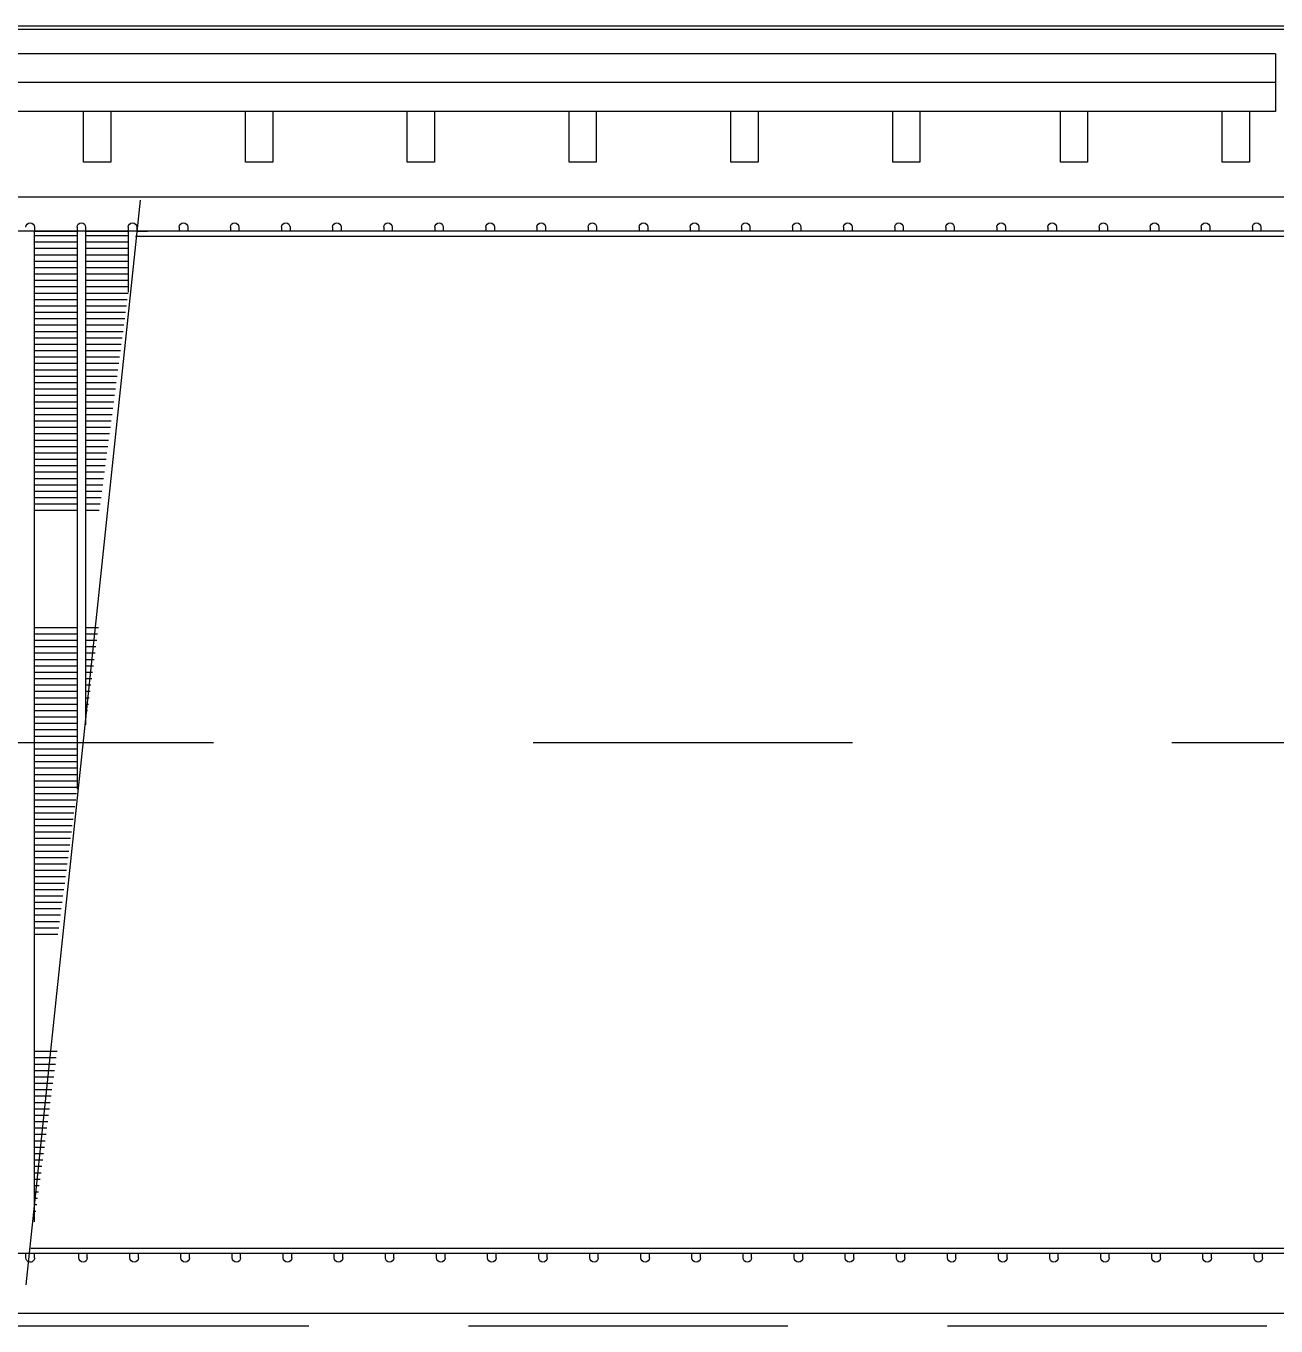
# Model space of a CAD drawing. Extents: x -446 to 204872, y -474580 to 19085.
# Drawn here: x 9047 to 9387.8, y 11696.2 to 12050.6 of the extents above; entities that cross this region are included whole.
import ezdxf

# ---------------------------------------------------------------- set-up
doc = ezdxf.new("R2010")
doc.units = 0
doc.header["$LTSCALE"] = 750
doc.header["$MEASUREMENT"] = 0
doc.linetypes.add('CENTER', pattern=[2, 1.25, -0.25, 0.25, -0.25])
doc.linetypes.add('DASHED2', pattern=[0.375, 0.25, -0.125])
doc.layers.get('0').update_dxf_attribs({"linetype": 'CONTINUOUS'})
for name, color, linetype in [('1CEN', 1, 'CENTER'), ('2SEC', 2, 'CONTINUOUS'), ('3SEC', 3, 'CONTINUOUS'), ('8HAT', 8, 'CONTINUOUS'), ('구름', 1, 'CONTINUOUS')]:
    doc.layers.add(name, color=color, linetype=linetype)

# ---------------------------------------------------------------- blocks, each defined once
blk = doc.blocks.new('A$C55EA614B')
at = {"color": 8}
for p, q in [((587.08, 1472.1), (1553.5, 1472.1)), ((587.08, 1472.1), (587.08, 1438.1)), ((587.08, 1438.1), (1553.5, 1438.1)), ((1320.54, 749.58), (1253.49, 1386.14)), ((1255.65, 1370.36), (1255.65, 1367.86)), ((1320.65, 765.36), (1320.65, 767.86)), ((2215.85, 732.87), (365.85, 732.87))]:
    blk.add_line(p, q, dxfattribs=at)
for points in [[(602.37, 1438.1), (602.37, 1408.36), (618.37, 1408.36), (618.37, 1438.1)], [(697.37, 1438.1), (697.37, 1408.36), (713.37, 1408.36), (713.37, 1438.1)], [(795.81, 1438.1), (795.81, 1408.36), (811.81, 1408.36), (811.81, 1438.1)], [(890.81, 1438.1), (890.81, 1408.36), (906.81, 1408.36), (906.81, 1438.1)], [(985.81, 1438.1), (985.81, 1408.36), (1001.81, 1408.36), (1001.81, 1438.1)], [(1080.81, 1438.1), (1080.81, 1408.36), (1096.81, 1408.36), (1096.81, 1438.1)], [(1175.81, 1438.1), (1175.81, 1408.36), (1191.81, 1408.36), (1191.81, 1438.1)], [(1270.81, 1438.1), (1270.81, 1408.36), (1286.81, 1408.36), (1286.81, 1438.1)]]:
    blk.add_lwpolyline(points, dxfattribs=at)
at = {"layer": '1CEN', "color": 8}
for p, q in [((587.08, 1455.1), (1575.49, 1455.1)), ((2147.98, 1067.86), (229.32, 1067.86))]:
    blk.add_line(p, q, dxfattribs=at)
at = {"layer": '2SEC', "color": 8}
for p, q in [((550, 1488.34), (1541.39, 1488.34)), ((552, 1486.34), (1539.39, 1486.34))]:
    blk.add_line(p, q, dxfattribs=at)
at = {"layer": '3SEC', "color": 8}
for p, q in [((465.65, 1367.86), (1255.91, 1367.86)), ((595.65, 1370.36), (595.65, 1367.86)), ((595.65, 1370.36), (595.65, 1367.86)), ((600.65, 1370.36), (600.65, 1367.86)), ((600.65, 1370.36), (600.65, 1367.86)), ((625.65, 1370.36), (625.65, 1367.86)), ((630.65, 1370.36), (630.65, 1367.86)), ((655.65, 1370.36), (655.65, 1367.86)), ((660.65, 1370.36), (660.65, 1367.86)), ((685.65, 1370.36), (685.65, 1367.86)), ((685.65, 1370.36), (685.65, 1367.86)), ((690.65, 1370.36), (690.65, 1367.86)), ((690.65, 1370.36), (690.65, 1367.86)), ((715.65, 1370.36), (715.65, 1367.86)), ((720.65, 1370.36), (720.65, 1367.86)), ((745.65, 1370.36), (745.65, 1367.86)), ((750.65, 1370.36), (750.65, 1367.86)), ((775.65, 1370.36), (775.65, 1367.86)), ((775.65, 1370.36), (775.65, 1367.86)), ((780.65, 1370.36), (780.65, 1367.86)), ((780.65, 1370.36), (780.65, 1367.86)), ((805.65, 1370.36), (805.65, 1367.86)), ((810.65, 1370.36), (810.65, 1367.86)), ((835.65, 1370.36), (835.65, 1367.86)), ((840.65, 1370.36), (840.65, 1367.86)), ((865.65, 1370.36), (865.65, 1367.86)), ((870.65, 1370.36), (870.65, 1367.86)), ((895.65, 1370.36), (895.65, 1367.86)), ((900.65, 1370.36), (900.65, 1367.86)), ((925.65, 1370.36), (925.65, 1367.86)), ((930.65, 1370.36), (930.65, 1367.86)), ((955.65, 1370.36), (955.65, 1367.86)), ((960.65, 1370.36), (960.65, 1367.86)), ((985.65, 1370.36), (985.65, 1367.86)), ((990.65, 1370.36), (990.65, 1367.86)), ((1015.65, 1370.36), (1015.65, 1367.86)), ((1020.65, 1370.36), (1020.65, 1367.86)), ((1045.65, 1370.36), (1045.65, 1367.86)), ((1050.65, 1370.36), (1050.65, 1367.86)), ((1075.65, 1370.36), (1075.65, 1367.86)), ((1080.65, 1370.36), (1080.65, 1367.86)), ((1105.65, 1370.36), (1105.65, 1367.86)), ((1110.65, 1370.36), (1110.65, 1367.86)), ((1135.65, 1370.36), (1135.65, 1367.86)), ((1140.65, 1370.36), (1140.65, 1367.86)), ((1165.65, 1370.36), (1165.65, 1367.86)), ((1170.65, 1370.36), (1170.65, 1367.86)), ((1195.65, 1370.36), (1195.65, 1367.86)), ((1200.65, 1370.36), (1200.65, 1367.86)), ((1225.65, 1370.36), (1225.65, 1367.86)), ((1230.65, 1370.36), (1230.65, 1367.86)), ((1255.91, 1367.86), (1515.65, 1367.86)), ((1260.65, 1370.36), (1260.65, 1367.86)), ((1260.65, 1367.86), (1260.65, 1332.1)), ((1285.65, 1370.36), (1285.65, 1367.86)), ((1285.65, 1367.86), (1285.65, 1078.2)), ((1290.65, 1370.36), (1290.65, 1367.86)), ((1290.65, 1367.86), (1290.65, 1040.42)), ((1315.65, 1370.36), (1315.65, 1367.86)), ((1315.65, 786.53), (1315.65, 1367.86)), ((465.65, 1364.86), (1256.31, 1364.86)), ((465.65, 770.86), (1317.72, 770.86)), ((464.65, 767.86), (1318.12, 767.86)), ((594.65, 765.36), (594.65, 767.86)), ((594.65, 765.36), (594.65, 767.86)), ((599.65, 765.36), (599.65, 767.86)), ((599.65, 765.36), (599.65, 767.86)), ((624.65, 765.36), (624.65, 767.86)), ((624.65, 765.36), (624.65, 767.86)), ((629.65, 765.36), (629.65, 767.86)), ((629.65, 765.36), (629.65, 767.86)), ((654.65, 765.36), (654.65, 767.86)), ((659.65, 765.36), (659.65, 767.86)), ((684.65, 765.36), (684.65, 767.86)), ((689.65, 765.36), (689.65, 767.86)), ((714.65, 765.36), (714.65, 767.86)), ((719.65, 765.36), (719.65, 767.86)), ((744.65, 765.36), (744.65, 767.86)), ((749.65, 765.36), (749.65, 767.86)), ((774.65, 765.36), (774.65, 767.86)), ((774.65, 765.36), (774.65, 767.86)), ((779.65, 765.36), (779.65, 767.86)), ((779.65, 765.36), (779.65, 767.86)), ((804.65, 765.36), (804.65, 767.86)), ((809.65, 765.36), (809.65, 767.86)), ((834.65, 765.36), (834.65, 767.86)), ((839.65, 765.36), (839.65, 767.86)), ((864.65, 765.36), (864.65, 767.86)), ((869.65, 765.36), (869.65, 767.86)), ((894.65, 765.36), (894.65, 767.86)), ((899.65, 765.36), (899.65, 767.86)), ((924.65, 765.36), (924.65, 767.86)), ((929.65, 765.36), (929.65, 767.86)), ((954.65, 765.36), (954.65, 767.86)), ((959.65, 765.36), (959.65, 767.86)), ((984.65, 765.36), (984.65, 767.86)), ((989.65, 765.36), (989.65, 767.86)), ((1014.65, 765.36), (1014.65, 767.86)), ((1019.65, 765.36), (1019.65, 767.86)), ((1044.65, 765.36), (1044.65, 767.86)), ((1049.65, 765.36), (1049.65, 767.86)), ((1074.65, 765.36), (1074.65, 767.86)), ((1079.65, 765.36), (1079.65, 767.86)), ((1104.65, 765.36), (1104.65, 767.86)), ((1109.65, 765.36), (1109.65, 767.86)), ((1134.65, 765.36), (1134.65, 767.86)), ((1139.65, 765.36), (1139.65, 767.86)), ((1164.65, 765.36), (1164.65, 767.86)), ((1169.65, 765.36), (1169.65, 767.86)), ((1194.65, 765.36), (1194.65, 767.86)), ((1199.65, 765.36), (1199.65, 767.86)), ((1224.65, 765.36), (1224.65, 767.86)), ((1229.65, 765.36), (1229.65, 767.86)), ((1254.65, 765.36), (1254.65, 767.86)), ((1259.65, 765.36), (1259.65, 767.86)), ((1284.65, 765.36), (1284.65, 767.86)), ((1289.65, 765.36), (1289.65, 767.86)), ((1315.65, 765.36), (1315.65, 767.86)), ((1318.12, 767.86), (1515.65, 767.86))]:
    blk.add_line(p, q, dxfattribs=at)
for centre, start, end in [((598.15, 1370.36), 0, 180), ((598.15, 1370.36), 0, 180), ((628.15, 1370.36), 0, 180), ((658.15, 1370.36), 0, 180), ((688.15, 1370.36), 0, 180), ((688.15, 1370.36), 0, 180), ((718.15, 1370.36), 0, 180), ((748.15, 1370.36), 0, 180), ((778.15, 1370.36), 0, 180), ((778.15, 1370.36), 0, 180), ((808.15, 1370.36), 0, 180), ((838.15, 1370.36), 0, 180), ((868.15, 1370.36), 0, 180), ((898.15, 1370.36), 0, 180), ((928.15, 1370.36), 0, 180), ((958.15, 1370.36), 0, 180), ((988.15, 1370.36), 0, 180), ((1018.15, 1370.36), 0, 180), ((1048.15, 1370.36), 0, 180), ((1078.15, 1370.36), 0, 180), ((1108.15, 1370.36), 0, 180), ((1138.15, 1370.36), 0, 180), ((1168.15, 1370.36), 0, 180), ((1198.15, 1370.36), 0, 180), ((1228.15, 1370.36), 0, 180), ((1258.15, 1370.36), 0, 180), ((1288.15, 1370.36), 0, 180), ((1318.15, 1370.36), 0, 180), ((597.15, 765.36), 180, 0), ((597.15, 765.36), 180, 0), ((627.15, 765.36), 180, 0), ((627.15, 765.36), 180, 0), ((657.15, 765.36), 180, 0), ((687.15, 765.36), 180, 0), ((717.15, 765.36), 180, 0), ((747.15, 765.36), 180, 0), ((777.15, 765.36), 180, 0), ((777.15, 765.36), 180, 0), ((807.15, 765.36), 180, 0), ((837.15, 765.36), 180, 0), ((867.15, 765.36), 180, 0), ((897.15, 765.36), 180, 0), ((927.15, 765.36), 180, 0), ((957.15, 765.36), 180, 0), ((987.15, 765.36), 180, 0), ((1017.15, 765.36), 180, 0), ((1047.15, 765.36), 180, 0), ((1077.15, 765.36), 180, 0), ((1107.15, 765.36), 180, 0), ((1137.15, 765.36), 180, 0), ((1167.15, 765.36), 180, 0), ((1197.15, 765.36), 180, 0), ((1227.15, 765.36), 180, 0), ((1257.15, 765.36), 180, 0), ((1287.15, 765.36), 180, 0), ((1318.15, 765.36), 180, 284.41036), ((1318.15, 765.36), 284.41036, 0)]:
    blk.add_arc(centre, 2.5, start, end, dxfattribs=at)
at = {"layer": '8HAT', "color": 8}
for p, q in [((550, 1387.86), (1583.15, 1387.86)), ((1255.65, 1367.86), (1249.3, 1367.86)), ((1285.65, 1367.86), (1260.65, 1367.86)), ((1315.65, 1367.86), (1290.65, 1367.86)), ((1285.65, 1365.36), (1260.65, 1365.36)), ((1285.65, 1361.61), (1260.65, 1361.61)), ((1315.65, 1365.36), (1290.65, 1365.36)), ((1315.65, 1361.61), (1290.65, 1361.61)), ((1285.65, 1357.86), (1260.65, 1357.86)), ((1285.65, 1354.11), (1260.65, 1354.11)), ((1315.65, 1357.86), (1290.65, 1357.86)), ((1315.65, 1354.11), (1290.65, 1354.11)), ((1285.65, 1350.36), (1260.65, 1350.36)), ((1285.65, 1346.61), (1260.65, 1346.61)), ((1285.65, 1342.86), (1260.65, 1342.86)), ((1315.65, 1350.36), (1290.65, 1350.36)), ((1315.65, 1346.61), (1290.65, 1346.61)), ((1315.65, 1342.86), (1290.65, 1342.86)), ((1285.65, 1339.11), (1260.65, 1339.11)), ((1285.65, 1335.36), (1260.65, 1335.36)), ((1315.65, 1339.11), (1290.65, 1339.11)), ((1315.65, 1335.36), (1290.65, 1335.36)), ((1285.65, 1331.61), (1260.71, 1331.61)), ((1285.65, 1327.86), (1261.21, 1327.86)), ((1315.65, 1331.61), (1290.65, 1331.61)), ((1315.65, 1327.86), (1290.65, 1327.86)), ((1285.65, 1324.11), (1261.7, 1324.11)), ((1285.65, 1320.36), (1262.2, 1320.36)), ((1315.65, 1324.11), (1290.65, 1324.11)), ((1315.65, 1320.36), (1290.65, 1320.36)), ((1285.65, 1316.61), (1262.7, 1316.61)), ((1285.65, 1312.86), (1263.19, 1312.86)), ((1315.65, 1316.61), (1290.65, 1316.61)), ((1315.65, 1312.86), (1290.65, 1312.86)), ((1285.65, 1309.11), (1263.69, 1309.11)), ((1285.65, 1305.36), (1264.19, 1305.36)), ((1315.65, 1309.11), (1290.65, 1309.11)), ((1315.65, 1305.36), (1290.65, 1305.36)), ((1285.65, 1301.61), (1264.68, 1301.61)), ((1285.65, 1297.86), (1265.18, 1297.86)), ((1315.65, 1301.61), (1290.65, 1301.61)), ((1315.65, 1297.86), (1290.65, 1297.86)), ((1285.65, 1294.11), (1265.67, 1294.11)), ((1285.65, 1290.36), (1266.17, 1290.36)), ((1315.65, 1294.11), (1290.65, 1294.11)), ((1315.65, 1290.36), (1290.65, 1290.36)), ((1285.65, 1286.61), (1266.67, 1286.61)), ((1285.65, 1282.86), (1267.16, 1282.86)), ((1315.65, 1286.61), (1290.65, 1286.61)), ((1315.65, 1282.86), (1290.65, 1282.86)), ((1285.65, 1279.11), (1267.66, 1279.11)), ((1285.65, 1275.36), (1268.16, 1275.36)), ((1315.65, 1279.11), (1290.65, 1279.11)), ((1315.65, 1275.36), (1290.65, 1275.36)), ((1285.65, 1271.61), (1268.65, 1271.61)), ((1285.65, 1267.86), (1269.15, 1267.86)), ((1315.65, 1271.61), (1290.65, 1271.61)), ((1315.65, 1267.86), (1290.65, 1267.86)), ((1285.65, 1264.11), (1269.65, 1264.11)), ((1285.65, 1260.36), (1270.14, 1260.36)), ((1315.65, 1264.11), (1290.65, 1264.11)), ((1315.65, 1260.36), (1290.65, 1260.36)), ((1285.65, 1256.61), (1270.64, 1256.61)), ((1285.65, 1252.86), (1271.13, 1252.86)), ((1315.65, 1256.61), (1290.65, 1256.61)), ((1315.65, 1252.86), (1290.65, 1252.86)), ((1285.65, 1249.11), (1271.63, 1249.11)), ((1285.65, 1245.36), (1272.13, 1245.36)), ((1315.65, 1249.11), (1290.65, 1249.11)), ((1315.65, 1245.36), (1290.65, 1245.36)), ((1285.65, 1241.61), (1272.62, 1241.61)), ((1285.65, 1237.86), (1273.12, 1237.86)), ((1315.65, 1241.61), (1290.65, 1241.61)), ((1315.65, 1237.86), (1290.65, 1237.86)), ((1285.65, 1234.11), (1273.62, 1234.11)), ((1285.65, 1230.36), (1274.11, 1230.36)), ((1315.65, 1234.11), (1290.65, 1234.11)), ((1315.65, 1230.36), (1290.65, 1230.36)), ((1285.65, 1226.61), (1274.61, 1226.61)), ((1285.65, 1222.86), (1275.1, 1222.86)), ((1315.65, 1226.61), (1290.65, 1226.61)), ((1315.65, 1222.86), (1290.65, 1222.86)), ((1285.65, 1219.11), (1275.6, 1219.11)), ((1285.65, 1215.36), (1276.1, 1215.36)), ((1315.65, 1219.11), (1290.65, 1219.11)), ((1315.65, 1215.36), (1290.65, 1215.36)), ((1285.65, 1211.61), (1276.59, 1211.61)), ((1285.65, 1207.86), (1277.09, 1207.86)), ((1315.65, 1211.61), (1290.65, 1211.61)), ((1315.65, 1207.86), (1290.65, 1207.86)), ((1285.65, 1204.11), (1277.59, 1204.11)), ((1315.65, 1204.11), (1290.65, 1204.11)), ((1285.65, 1135.36), (1278.08, 1135.36)), ((1285.65, 1131.61), (1278.58, 1131.61)), ((1315.65, 1135.36), (1290.65, 1135.36)), ((1315.65, 1131.61), (1290.65, 1131.61)), ((1285.65, 1127.86), (1279.07, 1127.86)), ((1285.65, 1124.11), (1279.57, 1124.11)), ((1315.65, 1127.86), (1290.65, 1127.86)), ((1315.65, 1124.11), (1290.65, 1124.11)), ((1285.65, 1120.36), (1280.07, 1120.36)), ((1285.65, 1116.61), (1280.56, 1116.61)), ((1315.65, 1120.36), (1290.65, 1120.36)), ((1315.65, 1116.61), (1290.65, 1116.61)), ((1285.65, 1112.86), (1281.06, 1112.86)), ((1285.65, 1109.11), (1281.56, 1109.11)), ((1315.65, 1112.86), (1290.65, 1112.86)), ((1315.65, 1109.11), (1290.65, 1109.11)), ((1285.65, 1105.36), (1282.05, 1105.36)), ((1285.65, 1101.61), (1282.55, 1101.61)), ((1315.65, 1105.36), (1290.65, 1105.36)), ((1315.65, 1101.61), (1290.65, 1101.61)), ((1285.65, 1097.86), (1283.05, 1097.86)), ((1285.65, 1094.11), (1283.54, 1094.11)), ((1315.65, 1097.86), (1290.65, 1097.86)), ((1315.65, 1094.11), (1290.65, 1094.11)), ((1285.65, 1090.36), (1284.04, 1090.36)), ((1285.65, 1086.61), (1284.53, 1086.61)), ((1315.65, 1090.36), (1290.65, 1090.36)), ((1315.65, 1086.61), (1290.65, 1086.61)), ((1285.65, 1082.86), (1285.03, 1082.86)), ((1285.65, 1079.11), (1285.53, 1079.11)), ((1315.65, 1082.86), (1290.65, 1082.86)), ((1315.65, 1079.11), (1290.65, 1079.11)), ((1315.65, 1075.36), (1290.65, 1075.36)), ((1315.65, 1071.61), (1290.65, 1071.61)), ((1315.65, 1067.86), (1290.65, 1067.86)), ((1315.65, 1064.11), (1290.65, 1064.11)), ((1315.65, 1060.36), (1290.65, 1060.36)), ((1315.65, 1056.61), (1290.65, 1056.61)), ((1315.65, 1052.86), (1290.65, 1052.86)), ((1315.65, 1049.11), (1290.65, 1049.11)), ((1315.65, 1045.36), (1290.65, 1045.36)), ((1315.65, 1041.61), (1290.65, 1041.61)), ((1315.65, 1037.86), (1290.99, 1037.86)), ((1315.65, 1034.11), (1291.48, 1034.11)), ((1315.65, 1030.36), (1291.98, 1030.36)), ((1315.65, 1026.61), (1292.47, 1026.61)), ((1315.65, 1022.86), (1292.97, 1022.86)), ((1315.65, 1019.11), (1293.47, 1019.11)), ((1315.65, 1015.36), (1293.96, 1015.36)), ((1315.65, 1011.61), (1294.46, 1011.61)), ((1315.65, 1007.86), (1294.96, 1007.86)), ((1315.65, 1004.11), (1295.45, 1004.11)), ((1315.65, 1000.36), (1295.95, 1000.36)), ((1315.65, 996.61), (1296.45, 996.61)), ((1315.65, 992.86), (1296.94, 992.86)), ((1315.65, 989.11), (1297.44, 989.11)), ((1315.65, 985.36), (1297.93, 985.36)), ((1315.65, 981.61), (1298.43, 981.61)), ((1315.65, 977.86), (1298.93, 977.86)), ((1315.65, 974.11), (1299.42, 974.11)), ((1315.65, 970.36), (1299.92, 970.36)), ((1315.65, 966.61), (1300.42, 966.61)), ((1315.65, 962.86), (1300.91, 962.86)), ((1315.65, 959.11), (1301.41, 959.11)), ((1315.65, 955.36), (1301.9, 955.36)), ((1315.65, 886.61), (1302.4, 886.61)), ((1315.65, 882.86), (1302.9, 882.86)), ((1315.65, 879.11), (1303.39, 879.11)), ((1315.65, 875.36), (1303.89, 875.36)), ((1315.65, 871.61), (1304.39, 871.61)), ((1315.65, 867.86), (1304.88, 867.86)), ((1315.65, 864.11), (1305.38, 864.11)), ((1315.65, 860.36), (1305.88, 860.36)), ((1315.65, 856.61), (1306.37, 856.61)), ((1315.65, 852.86), (1306.87, 852.86)), ((1315.65, 849.11), (1307.36, 849.11)), ((1315.65, 845.36), (1307.86, 845.36)), ((1315.65, 841.61), (1308.36, 841.61)), ((1315.65, 837.86), (1308.85, 837.86)), ((1315.65, 834.11), (1309.35, 834.11)), ((1315.65, 830.36), (1309.85, 830.36)), ((1315.65, 826.61), (1310.34, 826.61)), ((1315.65, 822.86), (1310.84, 822.86)), ((1315.65, 819.11), (1311.33, 819.11)), ((1315.65, 815.36), (1311.83, 815.36)), ((1315.65, 811.61), (1312.33, 811.61)), ((1315.65, 807.86), (1312.82, 807.86)), ((1315.65, 804.11), (1313.32, 804.11)), ((1315.65, 800.36), (1313.82, 800.36)), ((1315.65, 796.61), (1314.31, 796.61)), ((1315.65, 792.86), (1314.81, 792.86))]:
    blk.add_line(p, q, dxfattribs=at)
at = {"layer": '8HAT', "color": 8, "linetype": 'DASHED2'}
blk.add_line((2185.85, 725.37), (365.85, 725.37), dxfattribs=at)
blk = doc.blocks.new('A$C74143E12')
at = {"layer": '구름', "color": 7, "ltscale": 10, "xscale": 1.889999999998688, "yscale": 1.889999999998688, "zscale": 1.889999999998688}
blk.add_blockref('A$C55EA614B', (0, 0), dxfattribs=at)

msp = doc.modelspace()

# ---------------------------------------------------------------- block references
at = {"color": 7, "xscale": -0.24575265, "yscale": 0.24575265, "zscale": 0.24575265}
msp.add_blockref('A$C74143E12', (9660.39, 11359.33), dxfattribs=at)

doc.saveas('drawing.dxf')
